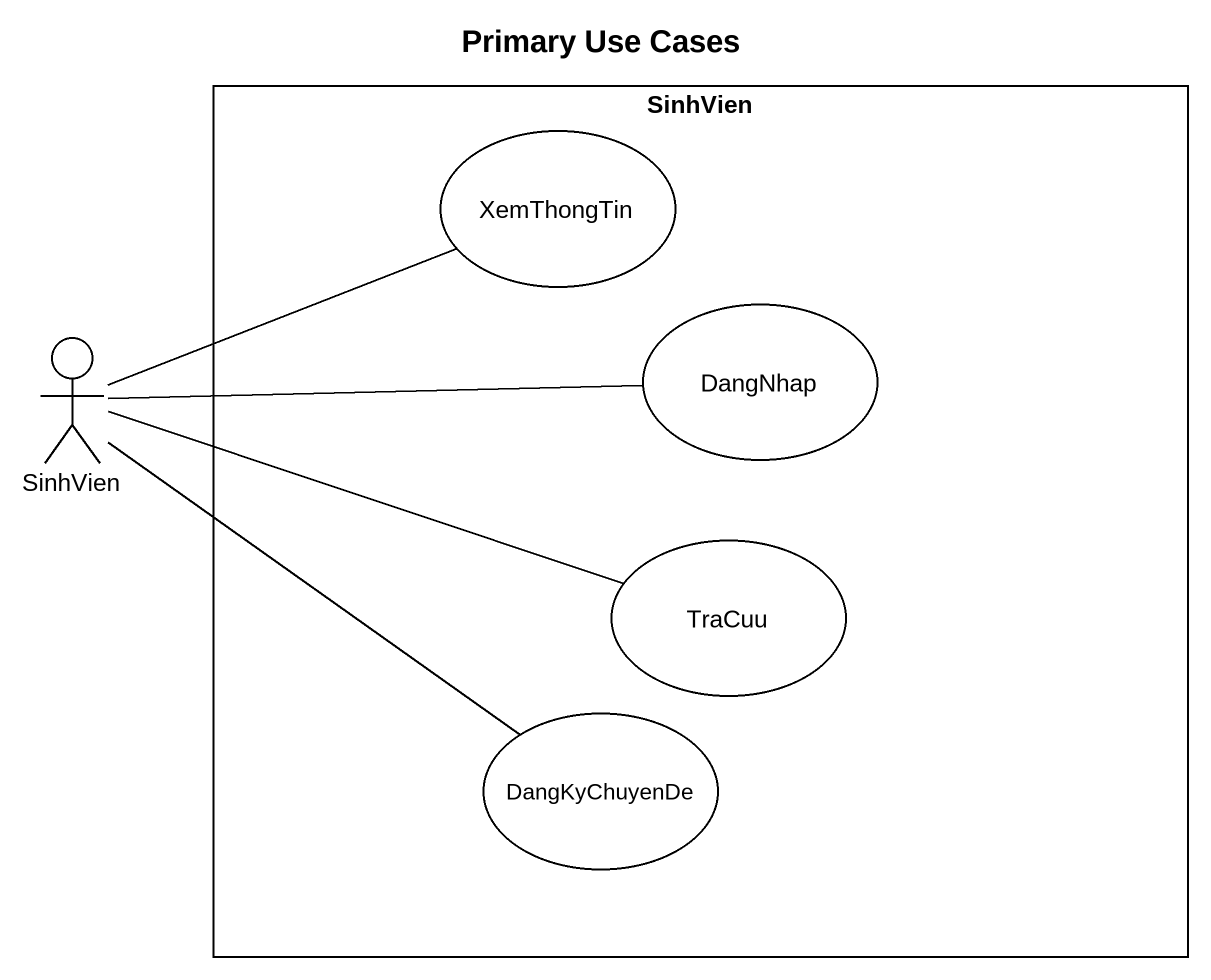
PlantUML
@startuml
title Primary Use Cases
rectangle SinhVien {
  usecase XemThongTin
  usecase DangNhap
  usecase TraCuu
  usecase DangKyChuyenDe
}
actor "SinhVien" as SinhVien_2
SinhVien_2 -right- XemThongTin
SinhVien_2 -right- DangNhap
SinhVien_2 -right- TraCuu
SinhVien_2 -- DangKyChuyenDe
@enduml
